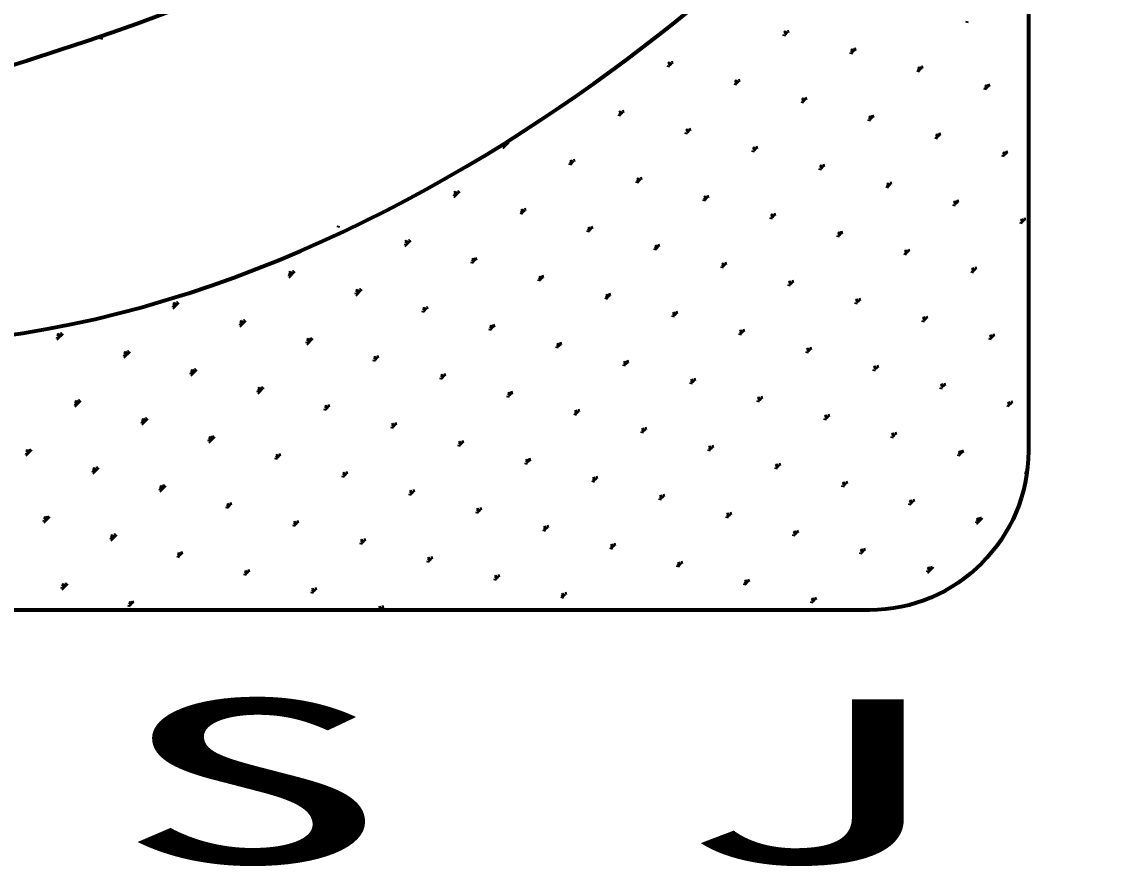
# Model space of a CAD drawing. Extents: x -3102990 to -851544, y -5293060 to -2540151.
# Drawn here: x -1162338 to -1160935, y -2636008 to -2634926 of the extents above; entities that cross this region are included whole.
import ezdxf

# ---------------------------------------------------------------- set-up
doc = ezdxf.new("R2010")
doc.units = 0
doc.header["$LTSCALE"] = 1000
doc.layers.get('0').update_dxf_attribs({"linetype": 'CONTINUOUS'})
doc.layers.add('PUB_TITLE', color=4, linetype='CONTINUOUS')
doc.styles.add('STYLE1', font='simhei.ttf', dxfattribs={"width": 0.8})

# ---------------------------------------------------------------- blocks, each defined once
blk = doc.blocks.new('A$C154754DE')
at = {"layer": 'PUB_TITLE', "color": 4}
for p, q in [((101171.9, 55375.3), (101168.5, 55376.2)), ((100061.6, 55353.9), (100058.1, 55354.8)), ((100059.8, 55357.6), (100059.4, 55358)), ((100061.3, 55358.1), (100059.6, 55359.8)), ((100062.8, 55358.6), (100061.4, 55360)), ((100937.3, 55358.4), (100933.8, 55359.3)), ((100938.3, 55359.4), (100935.1, 55362.5)), ((100939.2, 55360.4), (100935.3, 55364.3)), ((100940.2, 55361.4), (100937.1, 55364.5)), ((100941.2, 55362.3), (100940.3, 55365.8)), ((101024.1, 55336.4), (101021, 55339.5)), ((101025.1, 55337.4), (101021.2, 55341.3)), ((101026.1, 55338.4), (101023, 55341.5)), ((101027.1, 55339.3), (101026.2, 55342.8)), ((100791.5, 55321.5), (100788.3, 55324.6)), ((100792.4, 55322.5), (100791.5, 55325.9)), ((101023.2, 55335.4), (101019.7, 55336.3)), ((100788.5, 55318.6), (100785.1, 55319.5)), ((100789.5, 55319.5), (100786.4, 55322.7)), ((100790.5, 55320.5), (100786.6, 55324.5)), ((101109, 55312.4), (101105.6, 55313.3)), ((101110, 55313.4), (101106.9, 55316.5)), ((101111, 55314.4), (101107.1, 55318.3)), ((101112, 55315.3), (101108.9, 55318.5)), ((101113, 55316.3), (101112.1, 55319.8)), ((100875.4, 55296.5), (100872.2, 55299.7)), ((100876.4, 55297.5), (100872.4, 55301.4)), ((100877.4, 55298.5), (100874.2, 55301.6)), ((100878.3, 55299.5), (100877.4, 55302.9)), ((101198.9, 55293.3), (101197.9, 55296.7)), ((100874.4, 55295.5), (100871, 55296.5)), ((101194.9, 55289.4), (101191.5, 55290.3)), ((101195.9, 55290.4), (101192.8, 55293.5)), ((101196.9, 55291.3), (101193, 55295.3)), ((101197.9, 55292.3), (101194.7, 55295.5)), ((100960.3, 55272.5), (100956.9, 55273.5)), ((100961.3, 55273.5), (100958.1, 55276.7)), ((100962.3, 55274.5), (100958.3, 55278.4)), ((100963.2, 55275.5), (100960.1, 55278.6)), ((100964.2, 55276.5), (100963.3, 55279.9)), ((100725.6, 55255.7), (100722.2, 55256.6)), ((100726.6, 55256.7), (100723.5, 55259.8)), ((100727.6, 55257.7), (100723.7, 55261.6)), ((100728.6, 55258.6), (100725.5, 55261.8)), ((100729.6, 55259.6), (100728.7, 55263.1)), ((101048.1, 55251.5), (101044.2, 55255.4)), ((101049.1, 55252.5), (101046, 55255.6)), ((101050.1, 55253.5), (101049.2, 55256.9)), ((101046.2, 55249.5), (101042.7, 55250.4)), ((101047.2, 55250.5), (101044, 55253.6)), ((100811.5, 55232.7), (100808.1, 55233.6)), ((100812.5, 55233.7), (100809.4, 55236.8)), ((100813.5, 55234.6), (100809.6, 55238.6)), ((100814.5, 55235.6), (100811.3, 55238.8)), ((100815.5, 55236.6), (100814.5, 55240)), ((101132.1, 55226.5), (101128.6, 55227.4)), ((101133, 55227.5), (101129.9, 55230.6)), ((101134, 55228.5), (101130.1, 55232.4)), ((101135, 55229.5), (101131.9, 55232.6)), ((101136, 55230.4), (101135.1, 55233.9)), ((100576.9, 55215.8), (100573.5, 55216.7)), ((100574.9, 55213.9), (100582.8, 55221.7)), ((100577.9, 55216.8), (100575, 55219.7)), ((100578.9, 55217.8), (100576.2, 55220.4)), ((100579.8, 55218.8), (100577.4, 55221.2)), ((100580.8, 55219.8), (100580, 55222.8)), ((100898.4, 55210.6), (100895.3, 55213.8)), ((100899.4, 55211.6), (100895.5, 55215.6)), ((100900.4, 55212.6), (100897.2, 55215.8)), ((100901.3, 55213.6), (100900.4, 55217)), ((100664.7, 55194.8), (100660.8, 55198.7)), ((100665.7, 55195.8), (100662.6, 55198.9)), ((100666.7, 55196.7), (100665.8, 55200.2)), ((100897.4, 55209.7), (100894, 55210.6)), ((101217.9, 55203.5), (101214.5, 55204.4)), ((101218.9, 55204.5), (101215.8, 55207.6)), ((101219.9, 55205.5), (101216, 55209.4)), ((101220.9, 55206.4), (101217.7, 55209.6)), ((101221.9, 55207.4), (101221, 55210.9)), ((100662.8, 55192.8), (100659.3, 55193.7)), ((100663.8, 55193.8), (100660.6, 55196.9)), ((100983.3, 55186.6), (100979.9, 55187.6)), ((100984.3, 55187.6), (100981.1, 55190.8)), ((100985.3, 55188.6), (100981.3, 55192.5)), ((100986.3, 55189.6), (100983.1, 55192.7)), ((100987.2, 55190.6), (100986.3, 55194)), ((100748.7, 55169.8), (100745.2, 55170.7)), ((100749.6, 55170.8), (100746.5, 55173.9)), ((100750.6, 55171.8), (100746.7, 55175.7)), ((100751.6, 55172.7), (100748.5, 55175.9)), ((100752.6, 55173.7), (100751.7, 55177.2)), ((101073.1, 55167.6), (101072.2, 55171)), ((100515, 55153.9), (100511.9, 55157.1)), ((100516, 55154.9), (100512.1, 55158.8)), ((100512.1, 55151), (100519.9, 55158.8)), ((100517, 55155.9), (100513.8, 55159)), ((100517.9, 55156.9), (100517, 55160.3)), ((101069.2, 55163.6), (101065.8, 55164.6)), ((101070.2, 55164.6), (101067, 55167.8)), ((101071.2, 55165.6), (101067.2, 55169.5)), ((101072.1, 55166.6), (101069, 55169.7)), ((100514, 55153), (100510.6, 55153.9)), ((100834.5, 55146.8), (100831.1, 55147.7)), ((100835.5, 55147.8), (100832.4, 55150.9)), ((100836.5, 55148.8), (100832.6, 55152.7)), ((100837.5, 55149.7), (100834.3, 55152.9)), ((100838.5, 55150.7), (100837.6, 55154.2)), ((101156.1, 55141.6), (101152.9, 55144.7)), ((101157, 55142.6), (101153.1, 55146.5)), ((101158, 55143.6), (101154.9, 55146.7)), ((101159, 55144.6), (101158.1, 55148)), ((100599.9, 55129.9), (100596.5, 55130.9)), ((100600.9, 55130.9), (100597.7, 55134.1)), ((100601.9, 55131.9), (100597.9, 55135.8)), ((100602.9, 55132.9), (100599.7, 55136)), ((100603.8, 55133.9), (100602.9, 55137.3)), ((100922.4, 55125.7), (100918.5, 55129.7)), ((100923.4, 55126.7), (100920.2, 55129.9)), ((100924.4, 55127.7), (100923.4, 55131.1)), ((101155.1, 55140.6), (101151.6, 55141.5)), ((100689.7, 55110.9), (100688.8, 55114.3)), ((100920.4, 55123.8), (100917, 55124.7)), ((100921.4, 55124.8), (100918.3, 55127.9)), ((101241, 55117.6), (101237.5, 55118.5)), ((101241.9, 55118.6), (101238.8, 55121.7)), ((101242.9, 55119.6), (101239, 55123.5)), ((101243.9, 55120.6), (101240.8, 55123.7)), ((101244.9, 55121.5), (101244, 55125)), ((100365.3, 55113.1), (100361.8, 55114)), ((100685.8, 55106.9), (100682.4, 55107.9)), ((100686.8, 55107.9), (100683.6, 55111.1)), ((100687.8, 55108.9), (100683.8, 55112.8)), ((100688.7, 55109.9), (100685.6, 55113)), ((101006.3, 55100.8), (101002.9, 55101.7)), ((101007.3, 55101.7), (101004.2, 55104.9)), ((101008.3, 55102.7), (101004.4, 55106.7)), ((101009.3, 55103.7), (101006.1, 55106.9)), ((101010.2, 55104.7), (101009.3, 55108.1)), ((100451.1, 55090.1), (100447.7, 55091)), ((100452.1, 55091.1), (100449, 55094.2)), ((100453.1, 55092), (100449.2, 55096)), ((100449.2, 55088.1), (100457, 55096)), ((100454.1, 55093), (100451, 55096.2)), ((100455.1, 55094), (100454.2, 55097.4)), ((100772.7, 55084.9), (100769.5, 55088)), ((100773.6, 55085.9), (100769.7, 55089.8)), ((100774.6, 55086.9), (100771.5, 55090)), ((100775.6, 55087.8), (100774.7, 55091.3)), ((100539, 55069), (100535.1, 55073)), ((100540, 55070), (100536.8, 55073.2)), ((100541, 55071), (100540, 55074.4)), ((100771.7, 55083.9), (100768.2, 55084.8)), ((101092.2, 55077.8), (101088.8, 55078.7)), ((101093.2, 55078.7), (101090, 55081.9)), ((101094.2, 55079.7), (101090.2, 55083.6)), ((101095.1, 55080.7), (101092, 55083.8)), ((101096.1, 55081.7), (101095.2, 55085.1)), ((100537, 55067.1), (100533.6, 55068)), ((100538, 55068.1), (100534.9, 55071.2)), ((100857.6, 55060.9), (100854.1, 55061.8)), ((100858.5, 55061.9), (100855.4, 55065)), ((100859.5, 55062.9), (100855.6, 55066.8)), ((100860.5, 55063.9), (100857.4, 55067)), ((100861.5, 55064.8), (100860.6, 55068.3)), ((101179.1, 55055.7), (101175.9, 55058.9)), ((101180.1, 55056.7), (101176.1, 55060.6)), ((101181, 55057.7), (101177.9, 55060.8)), ((101182, 55058.7), (101181.1, 55062.1)), ((100302.4, 55050.2), (100299, 55051.1)), ((100303.4, 55051.2), (100300.2, 55054.3)), ((100304.4, 55052.2), (100300.4, 55056.1)), ((100300.4, 55048.3), (100308.3, 55056.1)), ((100305.3, 55053.2), (100302.2, 55056.3)), ((100306.3, 55054.2), (100305.4, 55057.6)), ((100622.9, 55044.1), (100619.5, 55045)), ((100623.9, 55045), (100620.8, 55048.2)), ((100624.9, 55046), (100621, 55050)), ((100625.9, 55047), (100622.7, 55050.1)), ((100626.8, 55048), (100625.9, 55051.4)), ((100946.4, 55040.8), (100943.2, 55044)), ((100947.4, 55041.8), (100946.5, 55045.3)), ((101178.1, 55054.7), (101174.7, 55055.7)), ((100389.3, 55028.2), (100386.1, 55031.3)), ((100390.2, 55029.2), (100386.3, 55033.1)), ((100386.3, 55025.2), (100394.2, 55033.1)), ((100391.2, 55030.2), (100388.1, 55033.3)), ((100392.2, 55031.1), (100391.3, 55034.6)), ((100943.4, 55037.9), (100940, 55038.8)), ((100944.4, 55038.9), (100941.3, 55042)), ((100945.4, 55039.9), (100941.5, 55043.8)), ((100155.6, 55012.3), (100151.7, 55016.3)), ((100151.7, 55008.4), (100159.5, 55016.3)), ((100156.6, 55013.3), (100153.4, 55016.5)), ((100157.6, 55014.3), (100156.6, 55017.7)), ((100388.3, 55027.2), (100384.8, 55028.1)), ((100708.8, 55021), (100705.4, 55022)), ((100709.8, 55022), (100706.6, 55025.2)), ((100710.8, 55023), (100706.8, 55026.9)), ((100711.7, 55024), (100708.6, 55027.1)), ((100712.7, 55025), (100711.8, 55028.4)), ((101029.3, 55014.9), (101025.9, 55015.8)), ((101030.3, 55015.9), (101027.2, 55019)), ((101031.3, 55016.8), (101027.4, 55020.8)), ((101032.3, 55017.8), (101029.1, 55021)), ((101033.3, 55018.8), (101032.3, 55022.2)), ((100153.6, 55010.4), (100150.2, 55011.3)), ((100154.6, 55011.3), (100151.5, 55014.5)), ((100474.2, 55004.2), (100470.7, 55005.1)), ((100475.1, 55005.2), (100472, 55008.3)), ((100476.1, 55006.2), (100472.2, 55010.1)), ((100477.1, 55007.1), (100474, 55010.3)), ((100478.1, 55008.1), (100477.2, 55011.6)), ((100795.7, 54999), (100792.5, 55002.2)), ((100796.7, 55000), (100792.7, 55003.9)), ((100797.6, 55001), (100794.5, 55004.1)), ((100798.6, 55002), (100797.7, 55005.4)), ((100239.5, 54987.4), (100236.1, 54988.3)), ((100240.5, 54988.3), (100237.4, 54991.5)), ((100241.5, 54989.3), (100237.6, 54993.2)), ((100237.6, 54985.4), (100245.4, 54993.2)), ((100242.5, 54990.3), (100239.3, 54993.4)), ((100243.4, 54991.3), (100242.5, 54994.7)), ((100564, 54985.1), (100563.1, 54988.6)), ((100794.7, 54998), (100791.3, 54999)), ((101115.2, 54991.9), (101111.8, 54992.8)), ((101116.2, 54992.8), (101113.1, 54996)), ((101117.2, 54993.8), (101113.2, 54997.8)), ((101118.2, 54994.8), (101115, 54998)), ((101119.1, 54995.8), (101118.2, 54999.2)), ((100005.9, 54971.5), (100002.7, 54974.6)), ((100006.8, 54972.5), (100002.9, 54976.4)), ((100002.9, 54968.5), (100010.8, 54976.4)), ((100007.8, 54973.5), (100004.7, 54976.6)), ((100008.8, 54974.4), (100007.9, 54977.9)), ((100560, 54981.2), (100556.6, 54982.1)), ((100561, 54982.2), (100557.9, 54985.3)), ((100562, 54983.2), (100558.1, 54987.1)), ((100563, 54984.1), (100559.8, 54987.3)), ((100880.6, 54975), (100877.1, 54975.9)), ((100881.6, 54976), (100878.4, 54979.1)), ((100882.5, 54977), (100878.6, 54980.9)), ((100883.5, 54978), (100880.4, 54981.1)), ((100884.5, 54978.9), (100883.6, 54982.4)), ((101203.1, 54970.8), (101199.1, 54974.7)), ((101204, 54971.8), (101200.9, 54974.9)), ((101205, 54972.8), (101204.1, 54976.2)), ((100004.9, 54970.5), (100001.4, 54971.4)), ((100325.4, 54964.3), (100322, 54965.3)), ((100326.4, 54965.3), (100323.2, 54968.5)), ((100327.4, 54966.3), (100323.4, 54970.2)), ((100323.4, 54962.4), (100331.3, 54970.2)), ((100328.3, 54967.3), (100325.2, 54970.4)), ((100329.3, 54968.3), (100328.4, 54971.7)), ((100646.9, 54959.2), (100643.8, 54962.3)), ((100647.9, 54960.1), (100644, 54964.1)), ((100648.9, 54961.1), (100645.7, 54964.3)), ((100649.9, 54962.1), (100648.9, 54965.5)), ((101201.1, 54968.9), (101197.7, 54969.8)), ((101202.1, 54969.8), (101198.9, 54973)), ((100090.8, 54947.5), (100087.3, 54948.4)), ((100091.7, 54948.5), (100088.6, 54951.6)), ((100092.7, 54949.5), (100088.8, 54953.4)), ((100088.8, 54945.5), (100096.7, 54953.4)), ((100093.7, 54950.4), (100090.6, 54953.6)), ((100094.7, 54951.4), (100093.8, 54954.9)), ((100413.3, 54943.3), (100409.3, 54947.2)), ((100414.2, 54944.3), (100411.1, 54947.4)), ((100415.2, 54945.3), (100414.3, 54948.7)), ((100645.9, 54958.2), (100642.5, 54959.1)), ((100966.5, 54952), (100963, 54952.9)), ((100967.4, 54953), (100964.3, 54956.1)), ((100968.4, 54954), (100964.5, 54957.9)), ((100969.4, 54955), (100966.3, 54958.1)), ((100970.4, 54955.9), (100969.5, 54959.4)), ((100180.6, 54928.4), (100179.7, 54931.8)), ((100411.3, 54941.3), (100407.9, 54942.2)), ((100412.3, 54942.3), (100409.1, 54945.5)), ((100731.8, 54935.2), (100728.4, 54936.1)), ((100732.8, 54936.1), (100729.7, 54939.3)), ((100733.8, 54937.1), (100729.8, 54941.1)), ((100734.8, 54938.1), (100731.6, 54941.3)), ((100735.7, 54939.1), (100734.8, 54942.5)), ((101053.3, 54930), (101050.2, 54933.1)), ((101054.3, 54931), (101050.4, 54934.9)), ((101055.3, 54931.9), (101052.1, 54935.1)), ((101056.3, 54932.9), (101055.4, 54936.4)), ((100176.6, 54924.5), (100173.2, 54925.4)), ((100177.6, 54925.5), (100174.5, 54928.6)), ((100178.6, 54926.4), (100174.7, 54930.4)), ((100174.7, 54922.5), (100182.5, 54930.4)), ((100179.6, 54927.4), (100176.4, 54930.6)), ((100497.2, 54918.3), (100493.7, 54919.2)), ((100498.2, 54919.3), (100495, 54922.4)), ((100499.1, 54920.3), (100495.2, 54924.2)), ((100500.1, 54921.3), (100497, 54924.4)), ((100501.1, 54922.2), (100500.2, 54925.7)), ((100819.7, 54914.1), (100815.7, 54918)), ((100820.6, 54915.1), (100817.5, 54918.2)), ((100821.6, 54916.1), (100820.7, 54919.5)), ((101052.3, 54929), (101048.9, 54929.9)), ((100263.5, 54902.4), (100260.4, 54905.6)), ((100264.5, 54903.4), (100260.6, 54907.4)), ((100260.6, 54899.5), (100268.4, 54907.4)), ((100265.5, 54904.4), (100262.3, 54907.6)), ((100266.5, 54905.4), (100265.5, 54908.8)), ((100817.7, 54912.1), (100814.3, 54913.1)), ((100818.7, 54913.1), (100815.5, 54916.3)), ((101138.2, 54906), (101134.8, 54906.9)), ((101139.2, 54907), (101136.1, 54910.1)), ((101140.2, 54907.9), (101136.3, 54911.9)), ((101141.2, 54908.9), (101138, 54912.1)), ((101142.2, 54909.9), (101141.2, 54913.3)), ((100029.9, 54886.6), (100025.9, 54890.5)), ((100025.9, 54882.7), (100033.8, 54890.5)), ((100030.8, 54887.6), (100027.7, 54890.7)), ((100031.8, 54888.5), (100030.9, 54892)), ((100262.5, 54901.5), (100259.1, 54902.4)), ((100583.1, 54895.3), (100579.6, 54896.2)), ((100584, 54896.3), (100580.9, 54899.4)), ((100585, 54897.3), (100581.1, 54901.2)), ((100586, 54898.2), (100582.9, 54901.4)), ((100587, 54899.2), (100586.1, 54902.7)), ((100903.6, 54889.1), (100900.1, 54890.1)), ((100904.6, 54890.1), (100901.4, 54893.3)), ((100905.5, 54891.1), (100901.6, 54895)), ((100906.5, 54892.1), (100903.4, 54895.2)), ((100907.5, 54893.1), (100906.6, 54896.5)), ((101228, 54886.9), (101227.1, 54890.3)), ((100027.9, 54884.6), (100024.5, 54885.5)), ((100028.9, 54885.6), (100025.7, 54888.7)), ((100348.4, 54878.5), (100345, 54879.4)), ((100349.4, 54879.4), (100346.3, 54882.6)), ((100350.4, 54880.4), (100346.5, 54884.3)), ((100351.4, 54881.4), (100348.2, 54884.5)), ((100352.3, 54882.4), (100351.4, 54885.8)), ((100669.9, 54873.3), (100666.8, 54876.4)), ((100670.9, 54874.3), (100667, 54878.2)), ((100671.9, 54875.2), (100668.7, 54878.4)), ((100672.9, 54876.2), (100672, 54879.7)), ((101224.1, 54883), (101220.7, 54883.9)), ((101225.1, 54884), (101222, 54887.1)), ((101226.1, 54884.9), (101222.1, 54888.9)), ((101227.1, 54885.9), (101223.9, 54889.1)), ((100113.8, 54861.6), (100110.3, 54862.5)), ((100114.8, 54862.6), (100111.6, 54865.7)), ((100115.7, 54863.6), (100111.8, 54867.5)), ((100111.8, 54859.6), (100119.7, 54867.5)), ((100116.7, 54864.6), (100113.6, 54867.7)), ((100117.7, 54865.5), (100116.8, 54869)), ((100437.2, 54858.4), (100434.1, 54861.5)), ((100438.2, 54859.4), (100437.3, 54862.8)), ((100668.9, 54872.3), (100665.5, 54873.2)), ((100989.5, 54866.1), (100986, 54867)), ((100990.5, 54867.1), (100987.3, 54870.2)), ((100991.4, 54868.1), (100987.5, 54872)), ((100992.4, 54869.1), (100989.3, 54872.2)), ((100993.4, 54870.1), (100992.5, 54873.5)), ((100434.3, 54855.4), (100430.9, 54856.4)), ((100435.3, 54856.4), (100432.1, 54859.6)), ((100436.3, 54857.4), (100432.3, 54861.3)), ((100754.8, 54849.3), (100751.4, 54850.2)), ((100755.8, 54850.3), (100752.7, 54853.4)), ((100756.8, 54851.2), (100752.9, 54855.2)), ((100757.8, 54852.2), (100754.6, 54855.4)), ((100758.8, 54853.2), (100757.8, 54856.6)), ((101077.3, 54845.1), (101073.4, 54849)), ((101078.3, 54846.1), (101075.2, 54849.2)), ((101079.3, 54847), (101078.4, 54850.5)), ((100199.7, 54838.6), (100196.2, 54839.5)), ((100200.6, 54839.6), (100197.5, 54842.7)), ((100201.6, 54840.6), (100197.7, 54844.5)), ((100197.7, 54836.6), (100205.6, 54844.5)), ((100202.6, 54841.5), (100199.5, 54844.7)), ((100203.6, 54842.5), (100202.7, 54846)), ((100520.2, 54832.4), (100516.7, 54833.3)), ((100521.2, 54833.4), (100518, 54836.6)), ((100522.1, 54834.4), (100518.2, 54838.3)), ((100523.1, 54835.4), (100520, 54838.5)), ((100524.1, 54836.4), (100523.2, 54839.8)), ((100844.6, 54830.2), (100843.7, 54833.6)), ((101075.4, 54843.1), (101071.9, 54844)), ((101076.3, 54844.1), (101073.2, 54847.2)), ((99965, 54821.7), (99961.6, 54822.7)), ((99966, 54822.7), (99962.9, 54825.9)), ((99967, 54823.7), (99963.1, 54827.6)), ((99963.1, 54819.8), (99970.9, 54827.6)), ((99968, 54824.7), (99964.8, 54827.8)), ((99968.9, 54825.7), (99968, 54829.1)), ((100286.5, 54816.6), (100283.4, 54819.7)), ((100287.5, 54817.5), (100283.6, 54821.5)), ((100288.5, 54818.5), (100285.3, 54821.7)), ((100289.5, 54819.5), (100288.6, 54822.9)), ((100840.7, 54826.3), (100837.3, 54827.2)), ((100841.7, 54827.2), (100838.6, 54830.4)), ((100842.7, 54828.2), (100838.7, 54832.2)), ((100843.7, 54829.2), (100840.5, 54832.4)), ((101161.2, 54820.1), (101157.8, 54821)), ((101162.2, 54821.1), (101159.1, 54824.2)), ((101163.2, 54822.1), (101159.3, 54826)), ((101164.2, 54823), (101161, 54826.2)), ((101165.2, 54824), (101164.2, 54827.5)), ((100054.8, 54802.7), (100053.9, 54806.1)), ((100285.5, 54815.6), (100282.1, 54816.5)), ((100606.1, 54809.4), (100602.6, 54810.3)), ((100607.1, 54810.4), (100603.9, 54813.5)), ((100608, 54811.4), (100604.1, 54815.3)), ((100609, 54812.4), (100605.9, 54815.5)), ((100610, 54813.3), (100609.1, 54816.8)), ((100927.6, 54804.2), (100924.4, 54807.4)), ((100928.6, 54805.2), (100924.6, 54809.1)), ((100929.5, 54806.2), (100926.4, 54809.3)), ((100930.5, 54807.2), (100929.6, 54810.6)), ((100050.9, 54798.7), (100047.5, 54799.7)), ((100051.9, 54799.7), (100048.7, 54802.9)), ((100052.9, 54800.7), (100048.9, 54804.6)), ((100048.9, 54796.8), (100056.8, 54804.6)), ((100053.8, 54801.7), (100050.7, 54804.8)), ((100371.4, 54792.6), (100368, 54793.5)), ((100372.4, 54793.6), (100369.3, 54796.7)), ((100373.4, 54794.5), (100369.5, 54798.5)), ((100374.4, 54795.5), (100371.2, 54798.7)), ((100375.4, 54796.5), (100374.4, 54799.9)), ((100693.9, 54788.4), (100690, 54792.3)), ((100694.9, 54789.3), (100691.8, 54792.5)), ((100695.9, 54790.3), (100695, 54793.8)), ((100926.6, 54803.2), (100923.2, 54804.2)), ((101246.5, 54797.3), (101243.7, 54798)), ((101246.8, 54799.4), (101245, 54801.2)), ((101247, 54801.1), (101245.2, 54803)), ((101245.2, 54795.1), (101246.3, 54796.3)), ((101247.2, 54802.9), (101246.9, 54803.2)), ((100137.8, 54776.7), (100134.6, 54779.8)), ((100138.8, 54777.7), (100134.8, 54781.6)), ((100134.8, 54773.8), (100142.7, 54781.6)), ((100139.7, 54778.7), (100136.6, 54781.8)), ((100140.7, 54779.7), (100139.8, 54783.1)), ((100692, 54786.4), (100688.5, 54787.3)), ((100692.9, 54787.4), (100689.8, 54790.5)), ((101012.5, 54780.2), (101009, 54781.2)), ((101013.5, 54781.2), (101010.3, 54784.4)), ((101014.4, 54782.2), (101010.5, 54786.1)), ((101015.4, 54783.2), (101012.3, 54786.3)), ((101016.4, 54784.2), (101015.5, 54787.6)), ((100136.8, 54775.7), (100133.4, 54776.6)), ((100457.3, 54769.6), (100453.9, 54770.5)), ((100458.3, 54770.5), (100455.2, 54773.7)), ((100459.3, 54771.5), (100455.3, 54775.5)), ((100460.3, 54772.5), (100457.1, 54775.6)), ((100461.2, 54773.5), (100460.3, 54776.9)), ((100777.8, 54763.4), (100774.4, 54764.3)), ((100778.8, 54764.4), (100775.7, 54767.5)), ((100779.8, 54765.4), (100775.9, 54769.3)), ((100780.8, 54766.3), (100777.6, 54769.5)), ((100781.8, 54767.3), (100780.8, 54770.8)), ((101101.3, 54760.2), (101098.2, 54763.3)), ((101102.3, 54761.2), (101101.4, 54764.6)), ((100222.7, 54752.7), (100219.2, 54753.6)), ((100223.7, 54753.7), (100220.5, 54756.8)), ((100224.6, 54754.7), (100220.7, 54758.6)), ((100225.6, 54755.7), (100222.5, 54758.8)), ((100226.6, 54756.6), (100225.7, 54760.1)), ((100544.2, 54747.5), (100541, 54750.7)), ((100545.2, 54748.5), (100541.2, 54752.4)), ((100546.1, 54749.5), (100543, 54752.6)), ((100547.1, 54750.5), (100546.2, 54753.9)), ((101098.4, 54757.2), (101094.9, 54758.1)), ((101099.3, 54758.2), (101096.2, 54761.3)), ((101100.3, 54759.2), (101096.4, 54763.1)), ((99988, 54735.9), (99984.6, 54736.8)), ((99989, 54736.8), (99985.9, 54740)), ((99990, 54737.8), (99986.1, 54741.8)), ((99986.1, 54733.9), (99993.9, 54741.8)), ((99991, 54738.8), (99987.8, 54742)), ((99992, 54739.8), (99991, 54743.2)), ((100310.5, 54731.7), (100306.6, 54735.6)), ((100311.5, 54732.6), (100308.4, 54735.8)), ((100312.5, 54733.6), (100311.6, 54737.1)), ((100543.2, 54746.5), (100539.8, 54747.5)), ((100863.7, 54740.4), (100860.3, 54741.3)), ((100864.7, 54741.4), (100861.6, 54744.5)), ((100865.7, 54742.3), (100861.8, 54746.3)), ((100866.7, 54743.3), (100863.5, 54746.5)), ((100867.7, 54744.3), (100866.7, 54747.7)), ((101184.3, 54734.2), (101180.8, 54735.1)), ((101185.2, 54735.2), (101182.1, 54738.3)), ((101186.2, 54736.2), (101182.3, 54740.1)), ((101182.3, 54732.2), (101190.1, 54740.1)), ((101187.2, 54737.2), (101184.1, 54740.3)), ((101188.2, 54738.1), (101187.3, 54741.6)), ((100308.6, 54729.7), (100305.1, 54730.6)), ((100309.5, 54730.7), (100306.4, 54733.8)), ((100629.1, 54723.5), (100625.6, 54724.5)), ((100630.1, 54724.5), (100626.9, 54727.7)), ((100631, 54725.5), (100627.1, 54729.4)), ((100632, 54726.5), (100628.9, 54729.6)), ((100633, 54727.5), (100632.1, 54730.9)), ((100950.6, 54718.3), (100947.4, 54721.5)), ((100951.6, 54719.3), (100947.6, 54723.3)), ((100952.6, 54720.3), (100949.4, 54723.5)), ((100953.5, 54721.3), (100952.6, 54724.7)), ((100073.9, 54712.9), (100070.5, 54713.8)), ((100074.9, 54713.8), (100071.8, 54717)), ((100075.9, 54714.8), (100071.9, 54718.7)), ((100071.9, 54710.9), (100079.8, 54718.7)), ((100076.9, 54715.8), (100073.7, 54718.9)), ((100077.8, 54716.8), (100076.9, 54720.2)), ((100394.4, 54706.7), (100391, 54707.6)), ((100395.4, 54707.7), (100392.3, 54710.8)), ((100396.4, 54708.6), (100392.5, 54712.6)), ((100397.4, 54709.6), (100394.2, 54712.8)), ((100398.4, 54710.6), (100397.4, 54714)), ((100718.9, 54704.4), (100718, 54707.9)), ((100949.6, 54717.4), (100946.2, 54718.3)), ((100160.8, 54690.8), (100157.6, 54694)), ((100161.8, 54691.8), (100157.8, 54695.7)), ((100162.7, 54692.8), (100159.6, 54695.9)), ((100163.7, 54693.8), (100162.8, 54697.2)), ((100715, 54700.5), (100711.5, 54701.4)), ((100716, 54701.5), (100712.8, 54704.6)), ((100716.9, 54702.5), (100713, 54706.4)), ((100717.9, 54703.5), (100714.8, 54706.6)), ((101035.5, 54694.4), (101032.1, 54695.3)), ((101036.5, 54695.3), (101033.3, 54698.5)), ((101037.5, 54696.3), (101033.5, 54700.2)), ((101038.4, 54697.3), (101035.3, 54700.4)), ((101039.4, 54698.3), (101038.5, 54701.7)), ((100159.8, 54689.8), (100156.4, 54690.8)), ((100480.3, 54683.7), (100476.9, 54684.6)), ((100481.3, 54684.7), (100478.2, 54687.8)), ((100482.3, 54685.6), (100478.4, 54689.6)), ((100483.3, 54686.6), (100480.1, 54689.8)), ((100484.3, 54687.6), (100483.3, 54691)), ((100801.8, 54678.5), (100798.7, 54681.6)), ((100802.8, 54679.5), (100798.9, 54683.4)), ((100803.8, 54680.5), (100800.7, 54683.6)), ((100804.8, 54681.4), (100803.9, 54684.9)), ((100245.7, 54666.8), (100242.2, 54667.7)), ((100246.7, 54667.8), (100243.5, 54671)), ((100247.6, 54668.8), (100243.7, 54672.7)), ((100248.6, 54669.8), (100245.5, 54672.9)), ((100249.6, 54670.8), (100248.7, 54674.2)), ((100568.2, 54662.6), (100564.2, 54666.6)), ((100569.2, 54663.6), (100566, 54666.7)), ((100570.1, 54664.6), (100569.2, 54668)), ((100800.9, 54677.5), (100797.4, 54678.4)), ((101121.4, 54671.3), (101117.9, 54672.3)), ((101122.4, 54672.3), (101119.2, 54675.5)), ((101123.3, 54673.3), (101119.4, 54677.2)), ((101119.4, 54669.4), (101127.3, 54677.2)), ((101124.3, 54674.3), (101121.2, 54677.4)), ((101125.3, 54675.3), (101124.4, 54678.7)), ((100011, 54650), (100007.6, 54650.9)), ((100012, 54651), (100008.9, 54654.1)), ((100013, 54651.9), (100009.1, 54655.9)), ((100009.1, 54648), (100016.9, 54655.9)), ((100014, 54652.9), (100010.8, 54656.1)), ((100015, 54653.9), (100014.1, 54657.3)), ((100335.5, 54647.7), (100334.6, 54651.2)), ((100566.2, 54660.7), (100562.8, 54661.6)), ((100567.2, 54661.6), (100564, 54664.8)), ((100886.7, 54654.5), (100883.3, 54655.4)), ((100887.7, 54655.5), (100884.6, 54658.6)), ((100888.7, 54656.5), (100884.8, 54660.4)), ((100889.7, 54657.4), (100886.5, 54660.6)), ((100890.7, 54658.4), (100889.7, 54661.9)), ((100331.6, 54643.8), (100328.1, 54644.7)), ((100332.6, 54644.8), (100329.4, 54647.9)), ((100333.5, 54645.8), (100329.6, 54649.7)), ((100334.5, 54646.8), (100331.4, 54649.9)), ((100652.1, 54637.6), (100648.7, 54638.6)), ((100653.1, 54638.6), (100649.9, 54641.8)), ((100654.1, 54639.6), (100650.1, 54643.5)), ((100655, 54640.6), (100651.9, 54643.7)), ((100656, 54641.6), (100655.1, 54645)), ((100974.6, 54633.4), (100970.7, 54637.4)), ((100975.6, 54634.4), (100972.4, 54637.6)), ((100976.6, 54635.4), (100975.6, 54638.8)), ((100096.9, 54627), (100093.5, 54627.9)), ((100097.9, 54627.9), (100094.8, 54631.1)), ((100098.9, 54628.9), (100095, 54632.9)), ((100099.9, 54629.9), (100096.7, 54633.1)), ((100100.9, 54630.9), (100099.9, 54634.3)), ((100417.9, 54622.3), (100415.3, 54624.9)), ((100419.4, 54622.8), (100415.5, 54626.7)), ((100420.4, 54623.7), (100417.3, 54626.9)), ((100421.4, 54624.7), (100420.5, 54628.2)), ((100972.6, 54631.5), (100969.2, 54632.4)), ((100973.6, 54632.5), (100970.5, 54635.6))]:
    blk.add_line(p, q, dxfattribs=at)
at = {"layer": 'PUB_TITLE', "color": 4, "lineweight": 53}
for points, knots in [([(99570.5, 55628.8), (99570.5, 55628.8), (99065.9, 55031.1), (100007.3, 55340.2), (100707.9, 55563.4), (101330.9, 56099), (101361.1, 56254.3), (101361.1, 56254.3), (101278.5, 55932.2), (101084, 55668.3), (101063.4, 55602.8), (100485.3, 54979.8), (99800.7, 54962.8), (99383.8, 54942.8), (99051.5, 55239.8), (99570.5, 55628.8)], [0, 0, 0, 0, 1, 1, 1, 2, 2, 2, 3, 3, 3, 4, 4, 4, 5, 5, 5, 5]), ([(101248.6, 55950.9), (101248.6, 55392), (101248.6, 54826.3), (101248.6, 54826.3), (101248.6, 54714.1), (101156.8, 54622.3), (101044.6, 54622.3), (101044.6, 54622.3), (98835.4, 54622.3), (98835.4, 54622.3), (98723.2, 54622.3), (98631.4, 54714.1), (98631.4, 54826.3), (98631.4, 54826.3), (98631.4, 55337.9), (98631.4, 55868.7)], [2.493971, 2.493971, 2.493971, 2.493971, 3, 3, 3, 4, 4, 4, 5, 5, 5, 6, 6, 6, 6.481204, 6.481204, 6.481204, 6.481204])]:
    blk.add_open_spline(points, degree=3, knots=knots, dxfattribs=at)
at = {"layer": 'PUB_TITLE', "color": 4, "style": 'STYLE1', "width": 2.5}
blk.add_text('F Z S J', height=210.28, dxfattribs=at).set_placement((98642.6, 54297.5))

msp = doc.modelspace()

# ---------------------------------------------------------------- block references
at = {"ltscale": 1.5}
msp.add_blockref('A$C154754DE', (-1262295.96, -2690302.41), dxfattribs=at)

doc.saveas('drawing.dxf')
